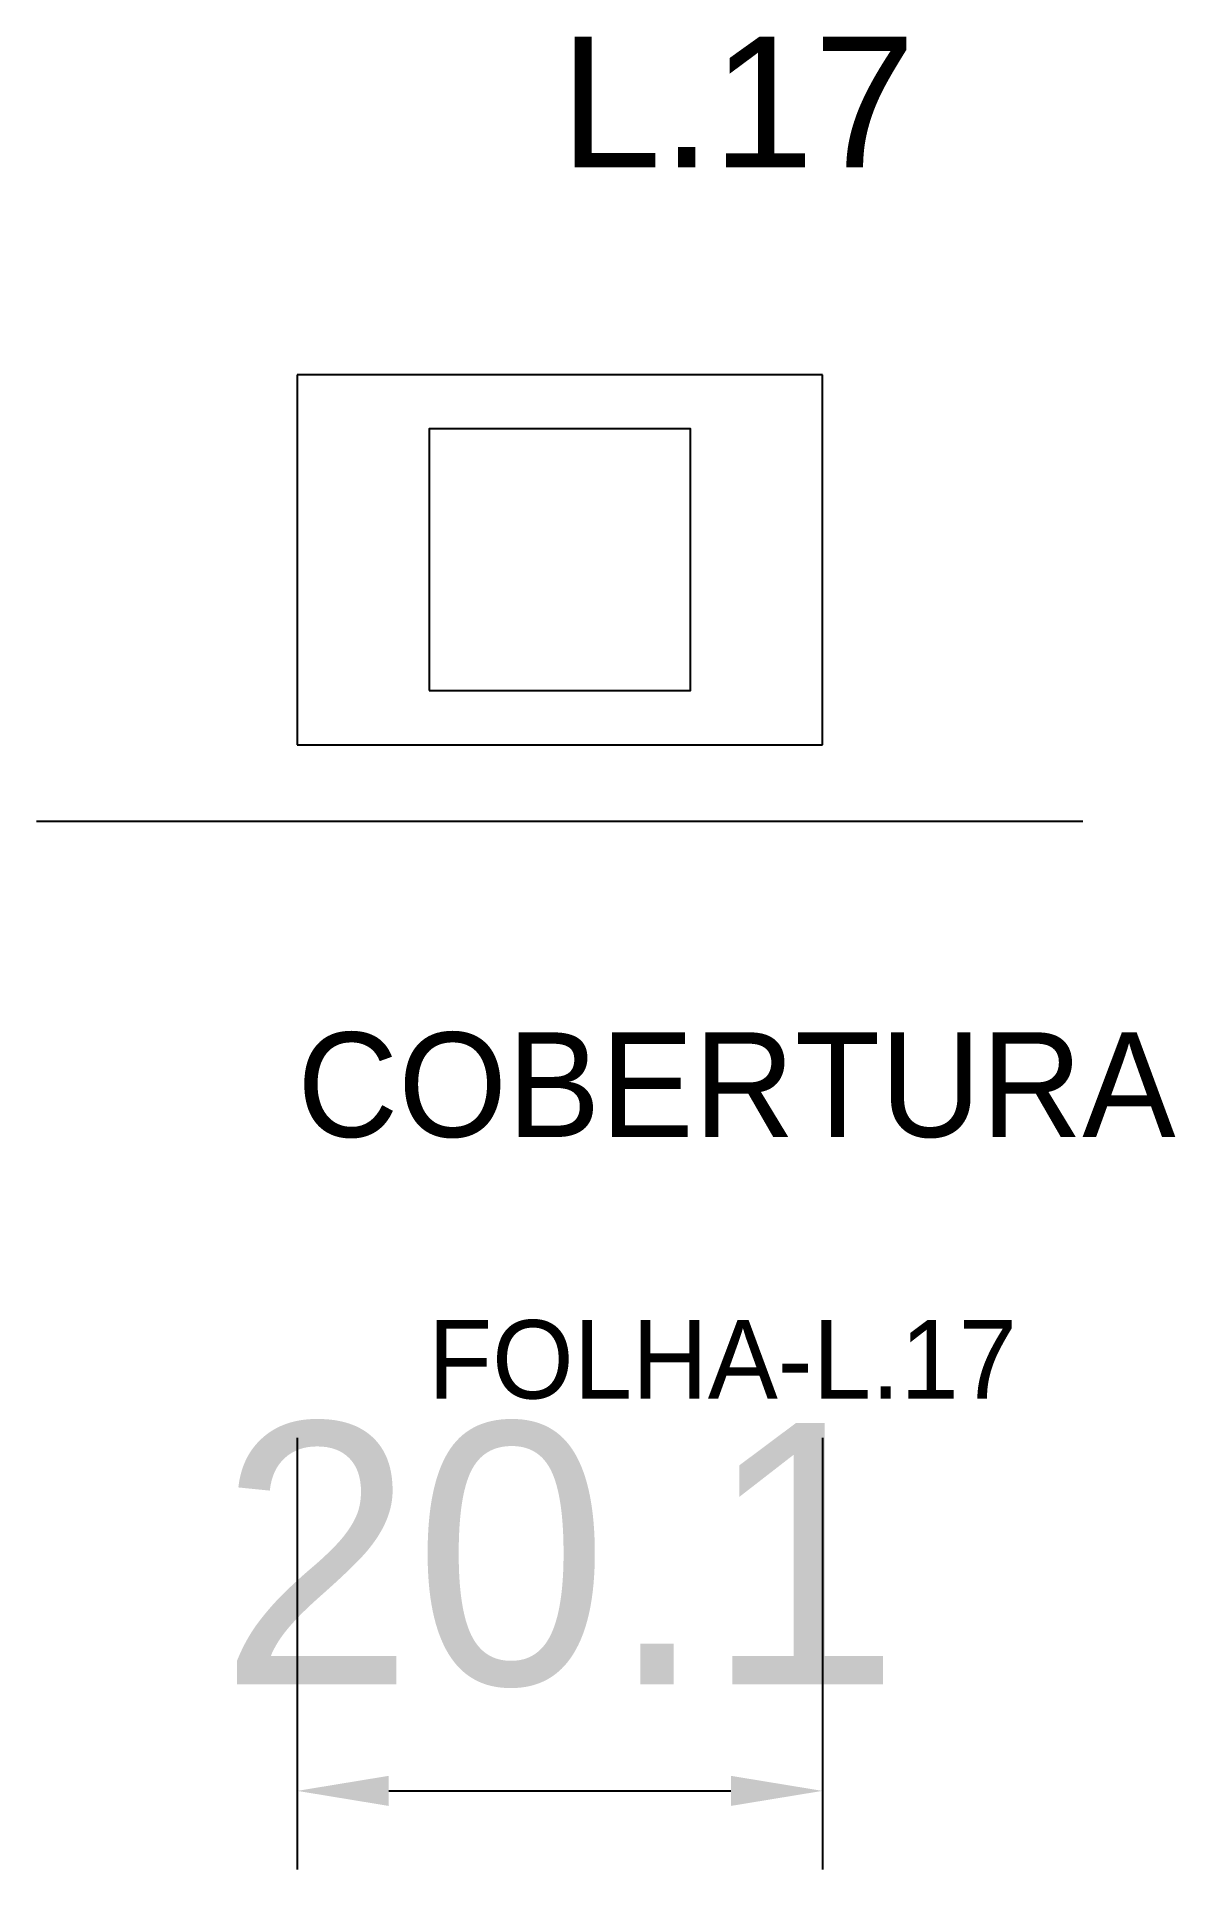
# Model space of a CAD drawing. Header units: metres. Extents: x 212.2 to 255.8, y 144.4 to 214.4.
import ezdxf

# ---------------------------------------------------------------- set-up
doc = ezdxf.new("R2010")
doc.units = ezdxf.units.M
for name, color, linetype in [('COTA', 241, 'CONTINUOUS'), ('FOLHA', 255, 'CONTINUOUS'), ('Hachura', 251, 'CONTINUOUS'), ('NOMENCLATURA', 7, 'CONTINUOUS'), ('Nível', 160, 'CONTINUOUS'), ('Painéis', 200, 'CONTINUOUS'), ('Pilares', 5, 'CONTINUOUS'), ('SARR_2.2x7', 40, 'CONTINUOUS')]:
    doc.layers.add(name, color=color, linetype=linetype)
doc.styles.add('ARIAL', font='Arial.ttf')
doc.dimstyles.new('EZ DXF', dxfattribs={"dimtxt": 10, "dimasz": 3.5, "dimexe": 3, "dimexo": 1.5, "dimgap": 1, "dimtad": 1, "dimdec": 1, "dimdsep": 46, "dimcen": 2.5, "dimazin": 3, "dimtfac": 1, "dimtmove": 0, "dimatfit": 3})

msp = doc.modelspace()

# ---------------------------------------------------------------- hatches: boundary and pattern name
at = {"layer": 'Hachura'}
h = msp.add_hatch(dxfattribs=at)
h.set_pattern_fill('ANSI31', scale=50)
h.paths.add_polyline_path([(222.2, 187.36), (242.28, 187.36), (242.28, 201.5), (222.2, 201.5)])
h = msp.add_hatch(dxfattribs=at)
h.set_pattern_fill('ANSI31', scale=50)
h.paths.add_polyline_path([(222.2, 187.36), (242.28, 187.36), (242.28, 201.5), (222.2, 201.5)])

# ---------------------------------------------------------------- linework, layer by layer
at = {"layer": 'Painéis', "color": 200}
for p, q in [((242.28, 201.5), (222.2, 201.5)), ((222.2, 201.5), (222.2, 187.36)), ((242.28, 201.5), (222.2, 201.5)), ((222.2, 201.5), (222.2, 187.36)), ((242.28, 187.36), (242.28, 201.5)), ((242.28, 187.36), (242.28, 201.5)), ((222.2, 187.36), (242.28, 187.36)), ((222.2, 187.36), (242.28, 187.36))]:
    msp.add_line(p, q, dxfattribs=at)
at = {"layer": 'Pilares'}
msp.add_lwpolyline([(227.24, 189.43), (237.24, 189.43), (237.24, 199.43), (227.24, 199.43)], close=True, dxfattribs=at)
msp.add_lwpolyline([(227.24, 189.43), (237.24, 189.43), (237.24, 199.43), (227.24, 199.43)], close=True, dxfattribs=at)
at = {"layer": 'SARR_2.2x7'}
msp.add_line((212.24, 184.43), (252.24, 184.43), dxfattribs=at)
msp.add_line((212.24, 184.43), (252.24, 184.43), dxfattribs=at)

# ---------------------------------------------------------------- texts
at = {"layer": 'FOLHA'}
msp.add_text('FOLHA-L.17', height=3, dxfattribs=at).set_placement((227.2, 162.36))
msp.add_text('FOLHA-L.17', height=3, dxfattribs=at).set_placement((227.2, 162.36))
at = {"layer": 'NOMENCLATURA', "insert": (232.24, 214.43), "char_height": 5, "attachment_point": 1, "style": 'ARIAL'}
msp.add_mtext('L.17', dxfattribs=at)
msp.add_mtext('L.17', dxfattribs=at)
at = {"layer": 'Nível'}
msp.add_text('COBERTURA', height=4, dxfattribs=at).set_placement((222.2, 172.36))
msp.add_text('COBERTURA', height=4, dxfattribs=at).set_placement((222.2, 172.36))

# ---------------------------------------------------------------- dimensions: what is measured, and where the dimension line sits
at = {"layer": 'COTA'}
msp.add_linear_dim(base=(222.2, 147.36), p1=(222.2, 162.36), p2=(242.28, 162.36), dimstyle='EZ DXF', dxfattribs=at).render()
msp.add_linear_dim(base=(222.2, 147.36), p1=(222.2, 162.36), p2=(242.28, 162.36), dimstyle='EZ DXF', dxfattribs=at).render()

doc.saveas('drawing.dxf')
